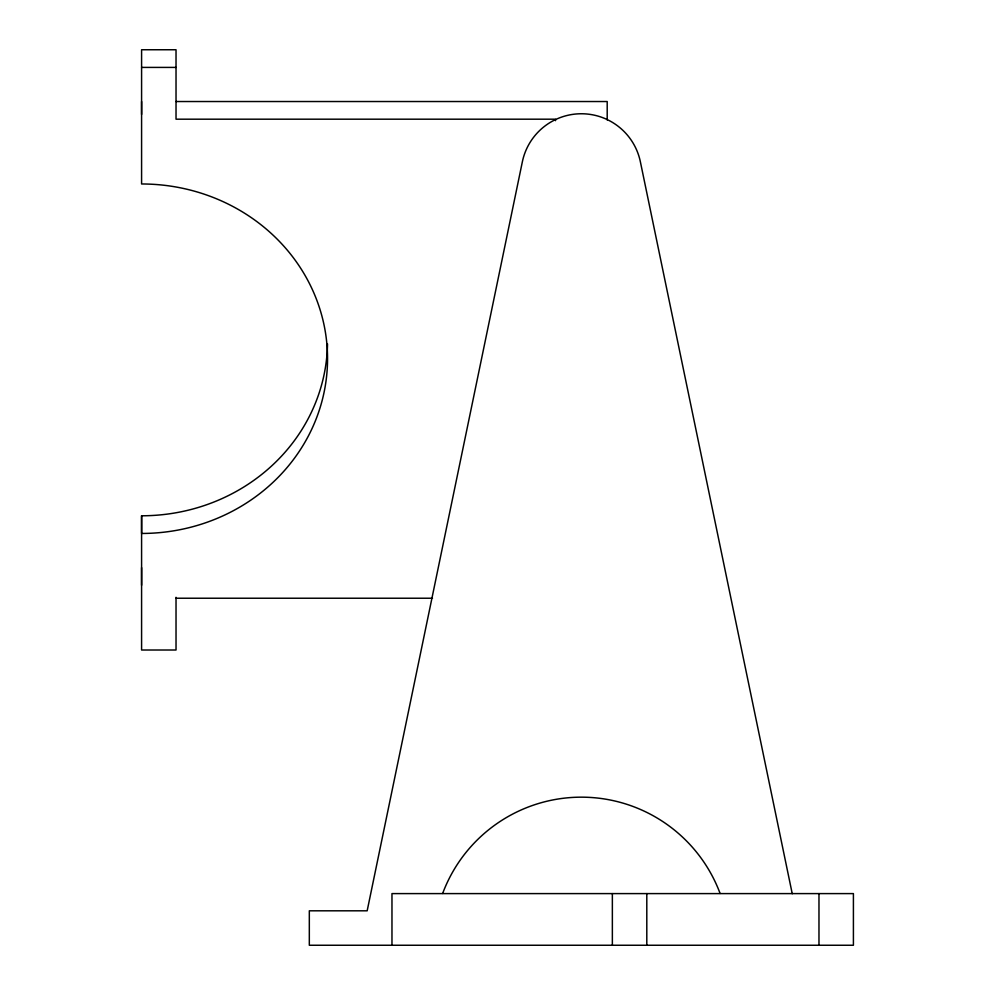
<?xml version="1.0" encoding="UTF-8"?>
<svg xmlns="http://www.w3.org/2000/svg" width="995" height="995" viewBox="0 0 995 995"><rect width="100%" height="100%" fill="white"/><g stroke="black" fill="none" stroke-linecap="round" stroke-linejoin="round"><path stroke-width="1.49" d="M141.588 585.284L141.588 515.783A185.953 174.734 0 0 0 327.517 343.897M141.588 114.462L141.588 101.527M141.588 67.411L176.028 67.411M176.028 101.527L607.199 101.527L607.199 119.922M176.028 598.231L432.489 598.231M792.244 893.721L640.37 161.775A60.26 60.26 0 0 0 522.363 161.775L367.167 910.811L309.321 910.811L309.321 945.25L853.411 945.25L853.411 893.597L391.968 893.597L391.968 945.25M818.972 893.597L818.972 945.25M646.8 893.597L646.8 945.25M612.36 893.597L612.36 945.25M555.546 120.669L555.546 119.189L176.028 119.189L176.028 49.75L141.588 49.75L141.588 183.975A185.953 174.734 0 0 1 327.542 358.71A185.953 174.734 0 0 1 141.588 533.457L141.588 515.783M176.028 597.311L176.028 650.009L141.588 650.009L141.588 567.623M442.651 893.46A148.068 148.068 0 0 1 720.094 893.46"/></g></svg>
